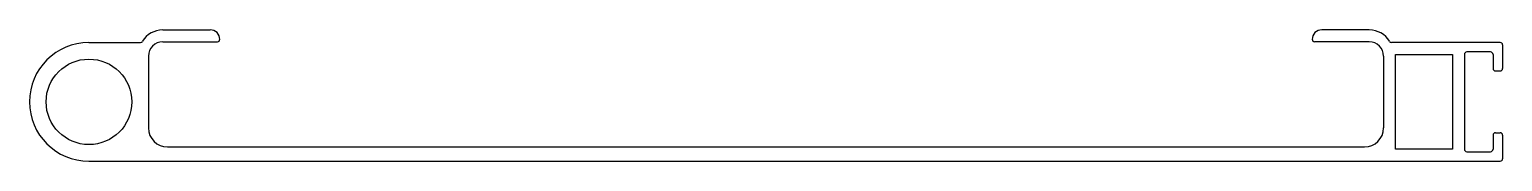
# Model space of a CAD drawing. Extents: x 2129 to 2439, y 1793 to 1820.
import ezdxf

# ---------------------------------------------------------------- set-up
doc = ezdxf.new("R2010")
doc.units = 0
doc.layers.get('0').update_dxf_attribs({"linetype": 'CONTINUOUS'})

msp = doc.modelspace()

# ---------------------------------------------------------------- linework, layer by layer
for p, q in [((2157.4, 1820.36), (2167.41, 1820.38)), ((2410.92, 1820.36), (2400.91, 1820.38)), ((2141.91, 1817.71), (2152.71, 1817.71)), ((2157.4, 1817.85), (2168.91, 1817.88)), ((2410.92, 1817.85), (2399.41, 1817.88)), ((2438.41, 1817.71), (2415.61, 1817.71)), ((2438.91, 1817.21), (2438.91, 1812.21)), ((2154.41, 1814.85), (2154.41, 1799.71)), ((2413.91, 1814.85), (2413.91, 1799.71)), ((2416.41, 1795.21), (2416.41, 1815.21)), ((2416.41, 1815.21), (2428.41, 1815.21)), ((2428.41, 1815.21), (2428.41, 1795.21)), ((2430.91, 1815.21), (2430.91, 1795.21)), ((2436.41, 1815.71), (2431.41, 1815.71)), ((2436.91, 1815.21), (2436.91, 1812.21)), ((2437.41, 1811.71), (2438.41, 1811.71)), ((2436.91, 1798.21), (2436.91, 1795.21)), ((2437.41, 1798.71), (2438.41, 1798.71)), ((2438.91, 1798.21), (2438.91, 1793.21)), ((2158.41, 1795.71), (2409.91, 1795.71)), ((2428.41, 1795.21), (2416.41, 1795.21)), ((2141.91, 1792.71), (2438.41, 1792.71)), ((2431.41, 1794.71), (2436.41, 1794.71))]:
    msp.add_line(p, q)
msp.add_circle((2141.91, 1805.21), 9)
for centre, radius, start, end in [((2157.41, 1815.36), 5, 90.1329, 148.6978), ((2167.41, 1818.38), 2, 359.9342, 90.1253), ((2400.91, 1818.38), 2, 89.8747, 180.0658), ((2410.91, 1815.36), 5, 31.3022, 89.8671), ((2141.91, 1805.21), 12.5, 90, 270), ((2152.71, 1818.21), 0.5, 270, 328.6978), ((2157.41, 1814.85), 3, 90.1329, 180), ((2168.91, 1818.38), 0.5, 270.1329, 359.9342), ((2399.41, 1818.38), 0.5, 180.0658, 269.8671), ((2410.91, 1814.85), 3, 0, 89.8671), ((2415.61, 1818.21), 0.5, 211.3022, 270), ((2438.41, 1817.21), 0.5, 0, 90), ((2431.41, 1815.21), 0.5, 90, 180), ((2436.41, 1815.21), 0.5, 0, 90), ((2437.41, 1812.21), 0.5, 180, 270), ((2438.41, 1812.21), 0.5, 270, 0), ((2158.41, 1799.71), 4, 180, 270), ((2409.91, 1799.71), 4, 270, 0), ((2437.41, 1798.21), 0.5, 90, 180), ((2438.41, 1798.21), 0.5, 0, 90), ((2431.41, 1795.21), 0.5, 180, 270), ((2436.41, 1795.21), 0.5, 270, 0), ((2438.41, 1793.21), 0.5, 270, 0)]:
    msp.add_arc(centre, radius, start, end)

doc.saveas('drawing.dxf')
